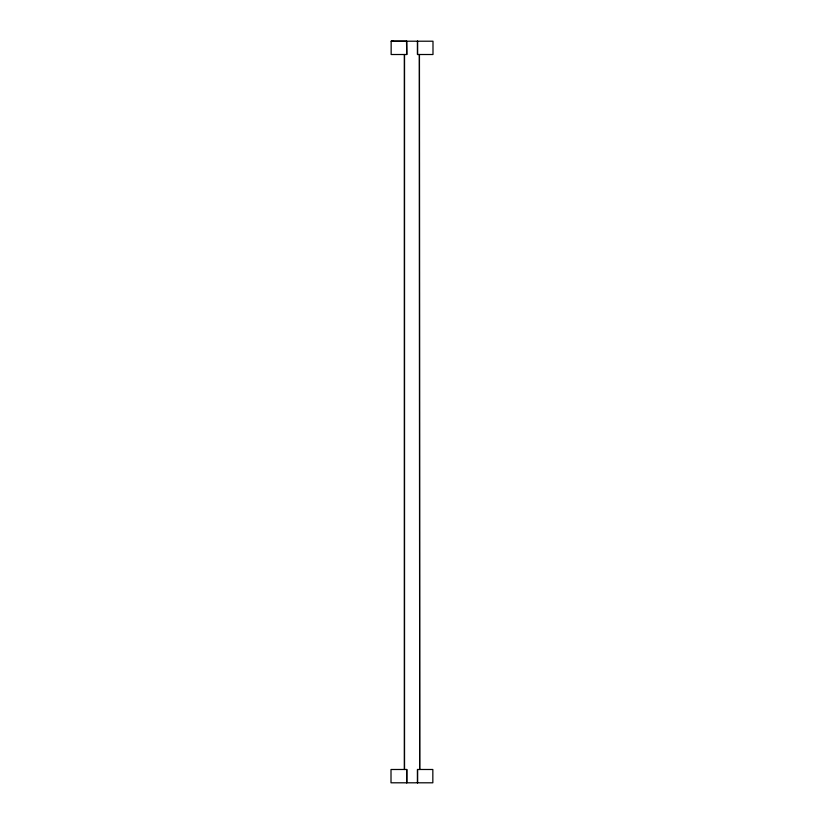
<?xml version="1.0" encoding="UTF-8"?>
<svg xmlns="http://www.w3.org/2000/svg" width="824" height="824" viewBox="0 0 824 824"><rect width="100%" height="100%" fill="white"/><g stroke="black" fill="none" stroke-linecap="round" stroke-linejoin="round"><path stroke-width="1.24" d="M391.153 41.21L391.153 54.518L406.768 54.508L406.768 41.2L391.153 41.21L432.991 41.21L432.991 54.518L417.511 54.508L417.511 41.2L417.511 54.508M406.52 41.2L406.768 54.508M406.757 769.482L406.757 782.79L406.757 769.482L391.009 769.492L391.009 782.8L432.837 782.8L432.837 769.492L417.511 769.482L417.511 782.79L417.511 769.482M391.647 41.313L393.058 41.21M404.46 54.518L404.46 769.492L404.46 54.518M419.416 54.508L419.673 769.492L419.416 54.508"/></g></svg>
